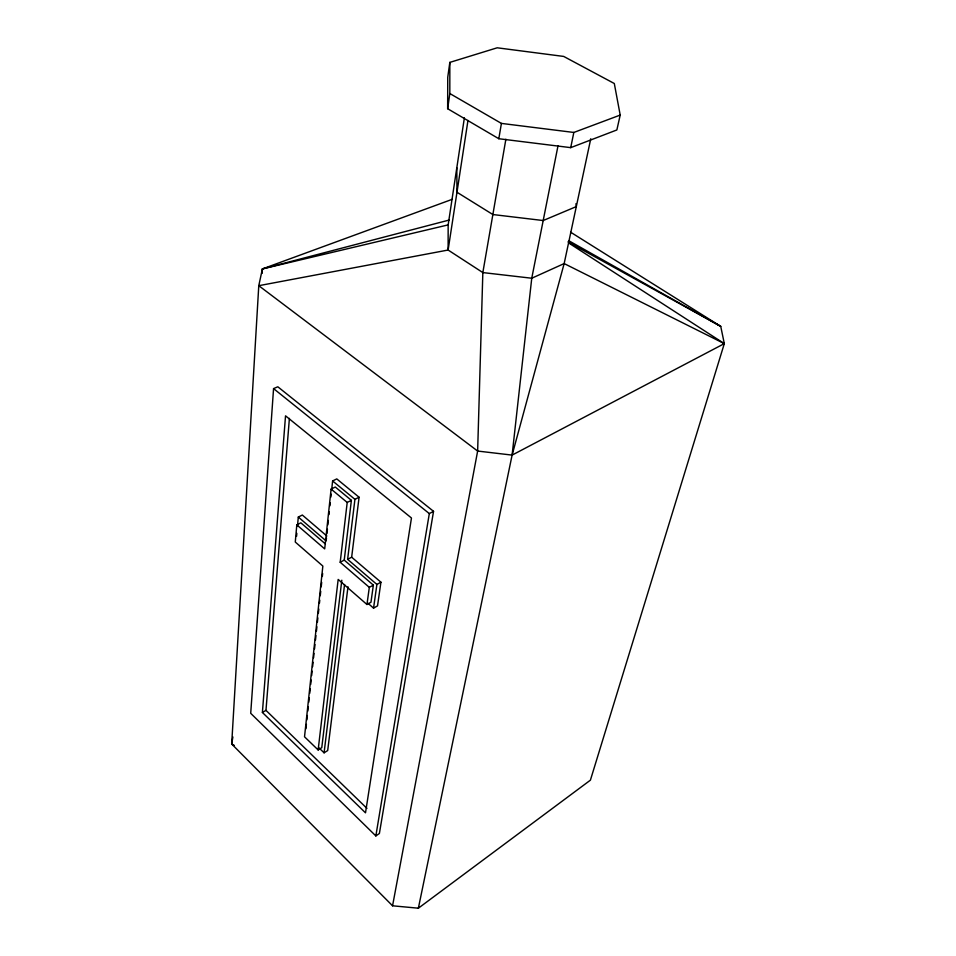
<?xml version="1.0" encoding="UTF-8"?>
<svg xmlns="http://www.w3.org/2000/svg" width="956" height="956" viewBox="0 0 956 956"><rect width="100%" height="100%" fill="white"/><g stroke="black" fill="none" stroke-linecap="round" stroke-linejoin="round"><path stroke-width="1.43" d="M447.647 108.721L449.822 93.533L449.834 62.391L497.204 47.8L563.693 56.428L614.302 83.507L620.205 115.079L616.859 129.956L570.72 147.642L498.817 138.728L447.647 108.721L447.743 77.269L449.834 62.391M464.377 117.851L448.161 224.887L448.113 250.03L482.84 272.579L531.751 278.232L564.16 263.569L724.313 343.622L590.402 780.168L418.37 908.2L392.558 905.798L231.687 744.019L258.777 285.689L262.386 268.923L452.355 199.278M262.123 273.392L262.386 268.923L449.344 220.011M273.559 388.602L250.711 713.307L375.851 835.926L379.389 833.489L433.546 511.329L277.814 386.786L273.559 388.602L429.316 513.587L375.851 835.926M262.398 712.459L285.533 415.824L411.462 517.997L365.503 812.839L262.398 712.459L265.971 710.356L289.393 418.393M325.387 543.916L300.853 522.836L296.814 524.868L295.273 542.04L322.853 566.072L304.522 736.801L318.145 749.946L321.766 747.676L341.818 580.208M296.563 536.34L296.826 533.376M297.495 525.955L298.296 517.053L302.335 515.045L326.844 535.993M318.145 749.946L338.173 579.42L366.961 604.503L369.315 587.354L340.193 562.259L344.232 560.096L351.378 500.335L335.293 487.034L331.111 489.09L324.693 548.899L296.814 524.868M305.92 728.795L306.398 724.349M306.876 719.916L307.354 715.482M307.832 711.049L308.31 706.615M308.788 702.17L309.266 697.737M309.744 693.303L310.222 688.87M310.7 684.436L311.178 679.991M311.656 675.557L312.134 671.124M312.612 666.691L313.09 662.257M313.568 657.812L314.046 653.378M314.524 648.945L315.002 644.511M315.48 640.078L315.958 635.632M316.436 631.199L316.914 626.766M317.392 622.332L317.87 617.899M318.348 613.453L318.826 609.02M319.459 603.105L319.782 600.153M320.26 595.719L320.738 591.274M321.216 586.841L321.694 582.407M322.327 576.492L322.65 573.54M326.474 538.013L326.151 540.941L298.296 517.053M326.94 533.627L327.418 529.23M327.884 524.844L328.362 520.458M328.995 514.603L329.306 511.675M329.94 505.82L330.25 502.892M330.884 497.036L331.194 494.121M331.672 489.723L332.616 480.952L336.775 478.908L359.086 497.24L351.653 557.193L347.625 559.344L376.903 584.439L373.557 608.135L368.012 603.308M418.37 908.2L512.105 455.104L531.751 278.232L557.993 145.874M340.193 562.259L347.207 502.45L351.378 500.335M318.862 747.783L324.084 752.814L344.566 584.534M347.625 559.344L354.927 499.343L359.086 497.24M347.984 586.793L327.693 750.556L324.084 752.814M344.232 560.096L373.354 585.12L370.964 602.244L366.961 604.503M351.653 557.193L380.93 582.204L377.524 605.877L373.557 608.135M467.974 120.456L448.113 250.03L258.777 285.689L477.642 451.053L512.105 455.104L724.313 343.622L720.74 326.378L570.565 232.165M232.882 736.957L231.687 744.019L234.28 745.405M498.817 138.728L501.41 123.408L449.822 93.533M505.879 139.229L482.84 272.579L477.642 451.053L392.558 905.798M570.72 147.642L573.827 132.454L620.205 115.079M590.76 138.763L564.16 263.569L512.105 455.104M369.315 587.354L373.354 585.12M376.903 584.439L380.93 582.204M429.316 513.587L433.546 511.329M262.386 268.923L448.161 224.887M501.41 123.408L573.827 132.454M567.96 241.892L720.74 326.378L568.701 240.673M568.951 243.135L724.313 343.622M332.616 480.952L354.927 499.343M331.111 489.09L347.207 502.45M265.971 710.356L366.949 808.37M575.942 203.712L576.301 206.604L543.187 220.537L492.866 214.538L456.968 192.24L456.813 167.814"/></g></svg>
